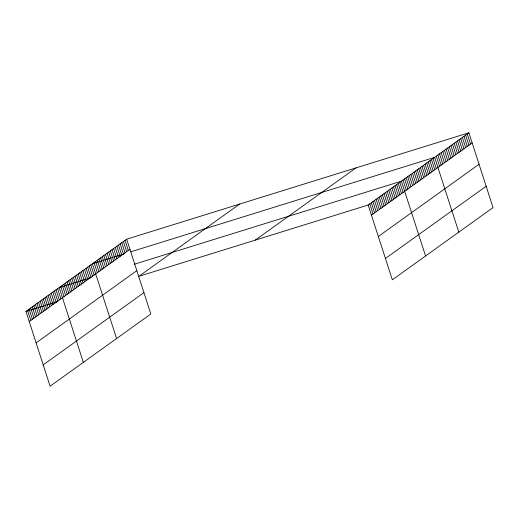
<?xml version="1.0" encoding="UTF-8"?>
<svg xmlns="http://www.w3.org/2000/svg" width="519" height="519" viewBox="0 0 519 519"><rect width="100%" height="100%" fill="white"/><g stroke="black" fill="none" stroke-linecap="round" stroke-linejoin="round"><path stroke-width="0.78" d="M126.668 239.188L150.828 313.982L50.109 386.207L25.95 311.413L126.668 239.188L468.891 132.793L493.05 207.587L392.332 279.812L368.172 205.018L468.891 132.793M29.22 321.54L129.938 249.315M36.116 342.877L136.834 270.652M239.603 204.077L138.884 276.303L368.172 205.018M43.213 364.863L143.932 292.638M255.238 240.128L355.956 167.903M371.442 215.138L472.16 142.913M378.338 236.482L479.056 164.257M385.435 258.468L486.154 186.243M124.281 253.843L92.427 263.743L116.58 338.537M130.794 251.819L434.65 157.348L458.802 232.142M91.039 277.678L59.185 287.578L83.345 362.372M134.479 264.171L401.408 181.183L425.567 255.977M25.95 311.413L57.804 301.513M467.262 133.96L470.532 144.087M465.634 135.128L468.904 145.255M463.999 136.302L467.269 146.423M462.371 137.47L465.64 147.591M460.736 138.638L464.005 148.765M459.107 139.806L462.377 149.933M457.479 140.98L460.749 151.1M455.844 142.148L459.114 152.268M454.216 143.315L457.486 153.442M452.587 144.483L455.857 154.61M450.953 145.657L454.222 155.778M449.324 146.825L452.594 156.946M447.696 147.993L450.966 158.12M446.061 149.161L449.331 159.288M444.433 150.335L447.702 160.455M442.804 151.503L446.074 161.623M441.169 152.67L444.439 162.797M439.541 153.838L442.811 163.965M437.906 155.012L441.176 165.133M436.278 156.18L439.548 166.301M433.067 158.483L436.336 168.61M431.484 159.618L434.753 169.745M429.901 160.754L433.17 170.881M428.318 161.889L431.587 172.01M426.735 163.024L430.004 173.145M425.152 164.16L428.422 174.28M423.569 165.295L426.839 175.416M421.986 166.43L425.256 176.551M420.403 167.566L423.673 177.686M418.82 168.701L422.09 178.821M417.237 169.836L420.507 179.957M415.654 170.972L418.924 181.092M414.071 172.107L417.341 182.227M412.488 173.236L415.758 183.363M410.905 174.371L414.175 184.498M409.322 175.506L412.592 185.633M407.739 176.642L411.009 186.769M406.156 177.777L409.426 187.904M404.573 178.912L407.843 189.039M402.991 180.048L406.26 190.175M399.825 182.318L403.094 192.445M398.242 183.454L401.511 193.574M396.665 184.589L399.935 194.709M395.082 185.724L398.352 195.845M393.499 186.859L396.769 196.98M391.916 187.995L395.186 198.115M390.333 189.13L393.603 199.251M388.75 190.265L392.02 200.386M387.168 191.401L390.437 201.521M385.585 192.536L388.854 202.657M384.002 193.671L387.271 203.792M382.419 194.8L385.688 204.927M380.836 195.935L384.105 206.062M379.253 197.071L382.522 207.198M377.67 198.206L380.94 208.333M376.087 199.341L379.357 209.468M374.504 200.477L377.774 210.604M372.921 201.612L376.191 211.739M371.338 202.747L374.608 212.874M369.755 203.883L373.025 214.01M125.04 240.355L128.31 250.482M123.405 241.53L126.675 251.65M121.777 242.697L125.047 252.818M120.148 243.865L123.418 253.992M118.514 245.033L121.783 255.16M116.885 246.207L120.155 256.328M115.257 247.375L118.527 257.495M113.622 248.543L116.892 258.67M111.994 249.71L115.263 259.837M110.365 250.885L113.635 261.005M108.731 252.052L112 262.173M107.102 253.22L110.372 263.347M105.467 254.388L108.743 264.515M103.839 255.562L107.109 265.683M102.211 256.73L105.48 266.85M100.576 257.898L103.845 268.025M98.947 259.065L102.217 269.192M97.319 260.24L100.589 270.36M95.684 261.407L98.954 271.528M94.056 262.575L97.325 272.702M90.844 264.878L94.114 275.005M89.262 266.013L92.531 276.14M87.679 267.149L90.948 277.276M86.096 268.284L89.365 278.411M84.513 269.419L87.782 279.54M82.93 270.555L86.199 280.675M81.347 271.69L84.616 281.811M79.764 272.825L83.034 282.946M78.181 273.961L81.451 284.081M76.598 275.096L79.868 285.216M75.015 276.231L78.285 286.352M73.432 277.367L76.702 287.487M71.849 278.502L75.119 288.622M70.266 279.637L73.536 289.758M68.683 280.773L71.953 290.893M67.1 281.901L70.37 292.028M65.517 283.037L68.787 293.164M63.934 284.172L67.204 294.299M62.351 285.307L65.621 295.434M60.768 286.443L64.038 296.57M57.603 288.713L60.872 298.84M56.02 289.849L59.289 299.976M54.437 290.984L57.706 301.104M52.854 292.119L56.123 302.24M51.271 293.254L54.54 303.375M49.694 294.39L52.964 304.51M48.111 295.525L51.381 305.646M46.528 296.66L49.798 306.781M44.945 297.796L48.215 307.916M43.362 298.931L46.632 309.052M41.78 300.066L45.049 310.187M40.197 301.202L43.466 311.322M38.614 302.337L41.883 312.457M37.031 303.466L40.3 313.593M35.448 304.601L38.717 314.728M33.865 305.736L37.134 315.863M32.282 306.872L35.552 316.999M30.699 308.007L33.969 318.134M29.116 309.142L32.386 319.269M27.533 310.278L30.803 320.405"/></g></svg>
